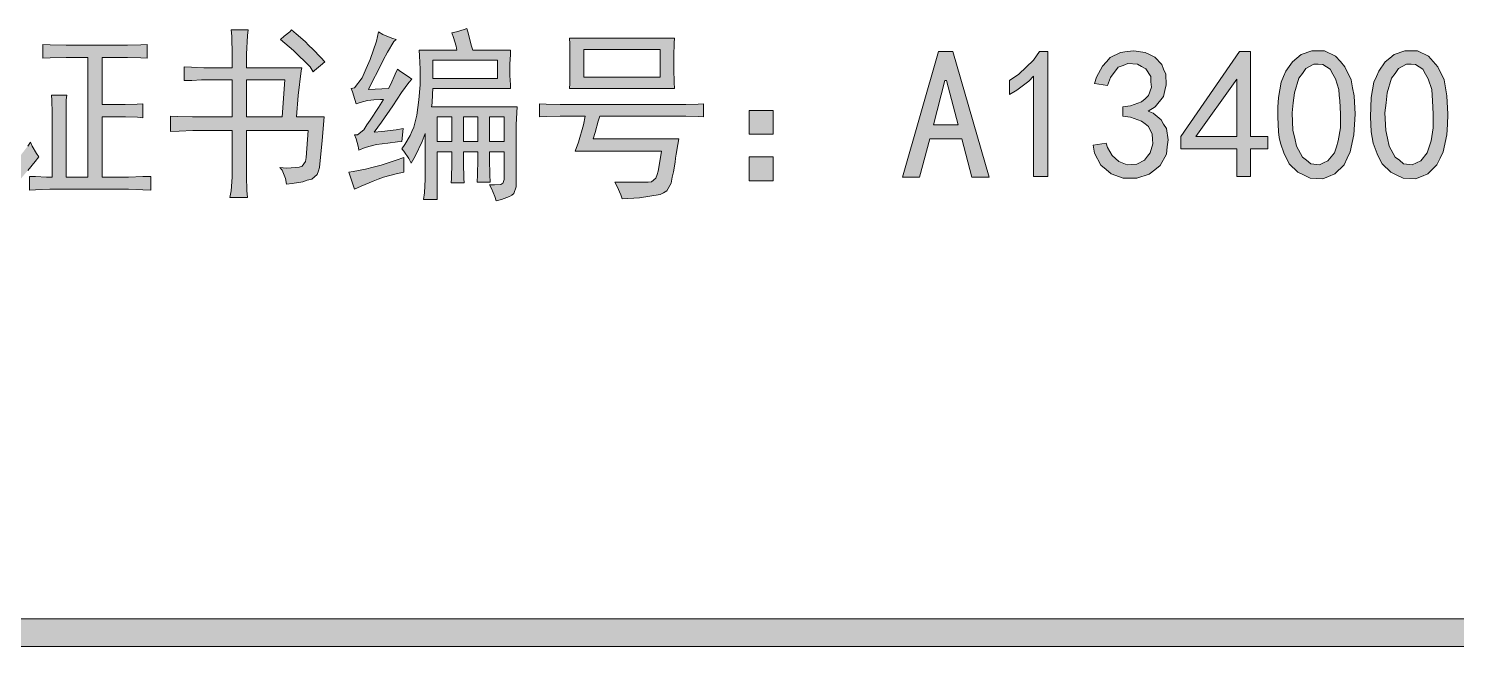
# Model space of a CAD drawing. Header units: millimetres. Extents: x 210 to 63265, y -7201 to 22496.
# Drawn here: x 61052 to 62161, y 17435 to 17915 of the extents above; entities that cross this region are included whole.
import ezdxf

# ---------------------------------------------------------------- set-up
doc = ezdxf.new("R2010")
doc.units = ezdxf.units.MM

msp = doc.modelspace()

# ---------------------------------------------------------------- hatches: boundary and pattern name
h = msp.add_hatch(color=0)
h.paths.add_polyline_path([(61210.3, 17884.3), (61210.3, 17894), (61209.9, 17908.7), (61209.5, 17913.7), (61222.6, 17913.7), (61222.1, 17909.4), (61221.3, 17894.9), (61221.3, 17884.3), (61264.3, 17884.3), (61263.7, 17881.8), (61261.6, 17862.7), (61260.3, 17846.1), (61281.6, 17846.1), (61280.2, 17827.8), (61278.1, 17806.9), (61277.2, 17804.2), (61276.3, 17801.5), (61272, 17797.8), (61268.4, 17796.9), (61265, 17795.8), (61256.9, 17794.4), (61252.5, 17793.8), (61251.6, 17798.3), (61249.1, 17804.7), (61247.3, 17806.7), (61252.5, 17806.3), (61259.8, 17806.7), (61262.3, 17807.2), (61264.6, 17807.8), (61267.3, 17811.5), (61267.7, 17814.6), (61269.3, 17835.5), (61221.3, 17835.5), (61221.3, 17805.6), (61221.3, 17799.9), (61221.7, 17789), (61222.1, 17783.6), (61208.5, 17783.6), (61209.4, 17788.6), (61210.3, 17799.4), (61210.3, 17805.1), (61210.3, 17835.5), (61183.8, 17835.5), (61179.8, 17835.5), (61169.1, 17835.1), (61162.3, 17834.8), (61162.3, 17846.8), (61168.2, 17846.4), (61179.5, 17846.1), (61184.9, 17846.1), (61210.3, 17846.1), (61210.3, 17874.9), (61188.3, 17874.9), (61186.5, 17874.9), (61179, 17874.5), (61173, 17874.3), (61173, 17885.1), (61178.6, 17884.7), (61188.3, 17884.3), (61192.2, 17884.3)])
h.paths.add_polyline_path([(61249.1, 17846.1), (61251.2, 17874.9), (61221.3, 17874.9), (61221.3, 17846.1)])
h = msp.add_hatch(color=0)
h.dxf.hatch_style = 2
h.paths.add_polyline_path([(61256.4, 17913.7), (61260, 17910.6), (61266.8, 17904.6), (61269.8, 17901.5), (61272.9, 17898.7), (61279.1, 17892.2), (61282.2, 17889), (61278.8, 17886.1), (61274.3, 17882.2), (61273.2, 17881.1), (61270.7, 17885.1), (61258, 17897.6), (61247.8, 17906.3), (61250.7, 17908.7), (61255, 17912.2)])
h = msp.add_hatch(color=0)
h.paths.add_polyline_path([(61392.5, 17914.8), (61393.8, 17910.3), (61395.9, 17901.9), (61397, 17897.9), (61426.4, 17897.9), (61426.2, 17894.5), (61425.8, 17887), (61425.8, 17882.7), (61425.8, 17878.4), (61426.2, 17871.1), (61426.4, 17868.1), (61366.1, 17868.1), (61365.9, 17863.9), (61365.4, 17856.8), (61365, 17853.9), (61431.4, 17853.9), (61431.2, 17849.5), (61430.8, 17840), (61430.8, 17834.8), (61430.8, 17796), (61430.8, 17791.9), (61429, 17786.5), (61427.3, 17785.2), (61425.5, 17784.2), (61419.4, 17782), (61415.1, 17780.8), (61414.2, 17784.2), (61411.7, 17790.4), (61410.1, 17793.3), (61414, 17793.3), (61418.8, 17793.6), (61419.6, 17794), (61420.5, 17794.5), (61421.4, 17797.4), (61421.4, 17799.9), (61421.4, 17819), (61410.1, 17819), (61410.1, 17813), (61410.3, 17801.2), (61410.6, 17795.4), (61400.4, 17795.4), (61400.8, 17801.2), (61401, 17813), (61401, 17819), (61389.9, 17819), (61389.9, 17810.5), (61390, 17798.3), (61390.4, 17794.9), (61380.2, 17794.9), (61380.6, 17798.3), (61380.7, 17810.5), (61380.7, 17819), (61369.5, 17819), (61369.5, 17782), (61358.7, 17782), (61359.5, 17787.2), (61360, 17797.8), (61360, 17802.8), (61360, 17833.2), (61357.7, 17826.9), (61352.3, 17815.5), (61349.3, 17810.1), (61347.3, 17813.7), (61343.5, 17819.4), (61341.9, 17821.4), (61344.4, 17824.8), (61348.4, 17831.6), (61349.8, 17834.8), (61351.2, 17838.2), (61353.6, 17847.5), (61354.3, 17853.4), (61355.2, 17859.3), (61356.1, 17871.1), (61356.1, 17877), (61356.1, 17883.1), (61355.7, 17893.5), (61355.5, 17897.9), (61384.7, 17897.9), (61384.1, 17901), (61382.2, 17907.8), (61380.7, 17911.4), (61384.5, 17912.2), (61390.4, 17914)])
h.paths.add_polyline_path([(61416.2, 17875.9), (61416.2, 17890.1), (61366.1, 17890.1), (61366.1, 17875.9)])
h.paths.add_polyline_path([(61401, 17826.9), (61401, 17846.1), (61389.9, 17846.1), (61389.9, 17826.9)])
h.paths.add_polyline_path([(61421.4, 17826.9), (61421.4, 17846.1), (61410.1, 17846.1), (61410.1, 17826.9)])
h.paths.add_polyline_path([(61380.7, 17826.9), (61380.7, 17846.1), (61369.5, 17846.1), (61369.5, 17826.9)])
h = msp.add_hatch(color=0)
h.dxf.hatch_style = 2
h.paths.add_polyline_path([(61123.5, 17901.9), (61129, 17901.9), (61139.4, 17902.2), (61144.2, 17902.4), (61144.2, 17891.7), (61139.4, 17892), (61129, 17892.2), (61123.5, 17892.2), (61109.4, 17892.2), (61109.4, 17855.7), (61122.4, 17855.7), (61127.1, 17855.7), (61136.4, 17855.9), (61140.8, 17856.3), (61140.8, 17845.5), (61136.7, 17845.9), (61127.4, 17846.1), (61122.4, 17846.1), (61109.4, 17846.1), (61109.4, 17799.4), (61125.1, 17799.4), (61129.9, 17799.4), (61140.8, 17799.7), (61147.1, 17799.9), (61147.1, 17789.2), (61140.8, 17789.5), (61129.9, 17789.9), (61125.1, 17789.9), (61075.6, 17789.9), (61068.8, 17789.9), (61057.7, 17789.5), (61053, 17789.2), (61053, 17799.9), (61057.7, 17799.7), (61066.2, 17799.4), (61070.5, 17799.4), (61070.5, 17843.4), (61070.5, 17849.3), (61070.2, 17859.1), (61070, 17863.1), (61081.8, 17863.1), (61081.5, 17859.3), (61081.3, 17849.5), (61081.3, 17843.4), (61081.3, 17799.4), (61098.1, 17799.4), (61098.1, 17892.2), (61088.1, 17892.2), (61081.5, 17892.2), (61069.1, 17892), (61063.2, 17891.7), (61063.2, 17902.4), (61069.1, 17902.2), (61081.5, 17901.9), (61088.1, 17901.9)])
h = msp.add_hatch(color=0)
h.dxf.hatch_style = 2
h.paths.add_polyline_path([(61337.5, 17906.3), (61335.7, 17904.7), (61330.8, 17896.5), (61327.6, 17890.1), (61324.4, 17883.6), (61318.5, 17872.4), (61316, 17867.5), (61331.7, 17868.1), (61333.5, 17871.5), (61336.9, 17879.2), (61338.5, 17883.3), (61341, 17881.3), (61346.8, 17877.4), (61349.8, 17875.4), (61347.3, 17872.9), (61341.6, 17865.2), (61338.3, 17859.8), (61334.9, 17854.6), (61326.2, 17841.9), (61320.5, 17834.2), (61326.4, 17834.8), (61337.6, 17836.2), (61343, 17837.1), (61341.9, 17826.9), (61338.5, 17826.7), (61331, 17825.8), (61326.7, 17825.3), (61322.4, 17824.8), (61313.5, 17822.3), (61308.6, 17820.3), (61308.1, 17823.3), (61306.5, 17829.2), (61305.2, 17832.1), (61307.6, 17832.3), (61312.4, 17836.2), (61314.9, 17840), (61317.4, 17843.6), (61323.9, 17853.4), (61327.8, 17859.7), (61325.3, 17859.7), (61320.3, 17859.3), (61317.8, 17859.1), (61315.3, 17858.8), (61309.5, 17857.3), (61306.5, 17856.3), (61305.6, 17859.7), (61303.6, 17865.6), (61302.6, 17868.1), (61305.2, 17868.6), (61311.2, 17876.5), (61314.4, 17883.6), (61317.4, 17890.8), (61322.2, 17904.9), (61323.9, 17912.1), (61327.3, 17910.1), (61334.1, 17907.2)])
h = msp.add_hatch(color=0)
h.paths.add_polyline_path([(61553.6, 17907.4), (61553.4, 17903.3), (61553, 17893.6), (61553, 17888.3), (61553, 17883.1), (61553.4, 17872.9), (61553.6, 17868.1), (61472, 17868.1), (61472.3, 17872), (61472.5, 17881.3), (61472.5, 17886.7), (61472.5, 17892.2), (61472.3, 17902.8), (61472, 17907.4)])
h.paths.add_polyline_path([(61542.5, 17877), (61542.5, 17898.5), (61483.2, 17898.5), (61483.2, 17877)])
h = msp.add_hatch(color=0)
h.paths.add_polyline_path([(61797.9, 17799.4), (61784.5, 17799.4), (61776.6, 17829.2), (61751.8, 17829.2), (61743.9, 17799.4), (61730.5, 17799.4), (61758.6, 17896.9), (61769.8, 17896.9)])
h.paths.add_polyline_path([(61773.8, 17840), (61764.8, 17874.3), (61763.6, 17874.3), (61754.6, 17840)])
h = msp.add_hatch(color=0)
h.dxf.hatch_style = 2
h.paths.add_polyline_path([(61832.3, 17877.7), (61828.7, 17874), (61819.4, 17867), (61813.8, 17863.6), (61813.8, 17874.3), (61820.8, 17879.2), (61832.3, 17890.2), (61836.9, 17896.9), (61843.5, 17896.9), (61843.5, 17799.9), (61832.3, 17799.9)])
h = msp.add_hatch(color=0)
h.dxf.hatch_style = 2
h.paths.add_polyline_path([(61878.6, 17824.2), (61888.6, 17825.8), (61889.7, 17822.3), (61893.5, 17816.2), (61896, 17813.7), (61898.5, 17811.4), (61904.9, 17809), (61908.7, 17809.2), (61912.4, 17809.4), (61918.5, 17812.4), (61920.8, 17815.5), (61923, 17818.3), (61924.9, 17825.1), (61924.8, 17828.9), (61924.4, 17832.8), (61921.5, 17838.7), (61918.9, 17840.7), (61916.2, 17842.8), (61907.6, 17845.9), (61901.7, 17846.8), (61901.7, 17853.9), (61907.6, 17854.6), (61916.2, 17857.7), (61918.9, 17860.2), (61921.5, 17862.7), (61923.9, 17869.3), (61923.5, 17873.4), (61923.3, 17877.5), (61919.6, 17883.4), (61916.2, 17885.2), (61913, 17887), (61905.6, 17887.6), (61901.9, 17886.1), (61898.1, 17884.7), (61892, 17876.8), (61889.7, 17870.4), (61879.7, 17872), (61881.3, 17877), (61885.9, 17885.6), (61889, 17889), (61891.8, 17892.2), (61899.9, 17896.1), (61904.9, 17896.9), (61910.1, 17897.4), (61918.9, 17896.1), (61922.8, 17894.2), (61926.5, 17892.4), (61931.9, 17886.8), (61933.3, 17883.1), (61935, 17879.2), (61935.3, 17870.9), (61934.2, 17866.5), (61933.2, 17862), (61926.7, 17853.9), (61921.4, 17850.7), (61925.3, 17848.9), (61931.4, 17843.9), (61933.3, 17840.5), (61935.5, 17837.1), (61936.9, 17828.2), (61936.2, 17822.8), (61935.5, 17817.3), (61930.7, 17808.3), (61926.4, 17805.1), (61922.1, 17801.7), (61912.6, 17798.5), (61907.2, 17798.5), (61901.9, 17798.6), (61892.6, 17802), (61888.6, 17805.3), (61884.7, 17808.5), (61879.7, 17818)])
h = msp.add_hatch(color=0)
h.paths.add_polyline_path([(61990.1, 17821.4), (61946.6, 17821.4), (61946.6, 17830.9), (61992.2, 17896.9), (62000.8, 17896.9), (62000.8, 17830.9), (62014.2, 17830.9), (62014.2, 17821.4), (62000.8, 17821.4), (62000.8, 17799.9), (61990.1, 17799.9)])
h.paths.add_polyline_path([(61990.1, 17830.9), (61990.1, 17875.4), (61958.4, 17830.9)])
h = msp.add_hatch(color=0)
h.paths.add_polyline_path([(62022.1, 17853.7), (62022.4, 17861.3), (62024.6, 17873.1), (62026.4, 17877.4), (62028.2, 17881.7), (62033.3, 17889), (62036.7, 17891.7), (62040.1, 17894.5), (62048.4, 17897.4), (62053.4, 17897.4), (62058.2, 17897.4), (62066.8, 17893.3), (62070.6, 17889.2), (62074.1, 17885.1), (62079, 17874.9), (62080, 17868.6), (62081.3, 17862.5), (62082, 17848.2), (62081.5, 17840.2), (62081.1, 17832.1), (62078.2, 17819), (62075.9, 17814), (62073.4, 17809), (62066.3, 17801.9), (62061.4, 17799.9), (62056.8, 17797.9), (62047.1, 17798.5), (62042.3, 17800.8), (62037.6, 17803.1), (62030.8, 17809.6), (62028.9, 17813.5), (62026.9, 17817.4), (62024, 17825.7), (62023.1, 17830.1), (62022.4, 17834.4), (62021.9, 17846.2)])
h.paths.add_polyline_path([(62033.9, 17857.1), (62033.2, 17849.3), (62033.7, 17835.5), (62035.1, 17829.6), (62036.4, 17823.5), (62041, 17814.9), (62044.3, 17812.4), (62047.7, 17809.7), (62054.3, 17808.8), (62057.5, 17810.5), (62060.9, 17811.9), (62065.9, 17818.1), (62067.5, 17822.8), (62068.9, 17827.5), (62070.6, 17837.5), (62070.6, 17843), (62070.6, 17848.6), (62070, 17858.6), (62069.7, 17863.1), (62069.3, 17867.5), (62066.8, 17875.8), (62064.7, 17879.3), (62062.5, 17883.1), (62056.8, 17886.8), (62053.4, 17887), (62049.8, 17887), (62043.7, 17883.6), (62041, 17879.9), (62038.4, 17876.3), (62034.8, 17864.8)])
h = msp.add_hatch(color=0)
h.paths.add_polyline_path([(62094.2, 17853.7), (62094.5, 17861.3), (62096.5, 17873.1), (62098.5, 17877.4), (62100.3, 17881.7), (62105.4, 17889), (62108.8, 17891.7), (62112.2, 17894.5), (62120.5, 17897.4), (62125.5, 17897.4), (62130.3, 17897.4), (62138.9, 17893.3), (62142.6, 17889.2), (62146.2, 17885.1), (62151.1, 17874.9), (62152.1, 17868.6), (62153.2, 17862.5), (62153.9, 17848.2), (62153.6, 17840.2), (62153.2, 17832.1), (62150.3, 17819), (62148, 17814), (62145.5, 17809), (62138.4, 17801.9), (62133.5, 17799.9), (62128.9, 17797.9), (62119.2, 17798.5), (62114.4, 17800.8), (62109.7, 17803.1), (62102.9, 17809.6), (62101, 17813.5), (62099, 17817.4), (62096.1, 17825.7), (62095.2, 17830.1), (62094.5, 17834.4), (62093.8, 17846.2)])
h.paths.add_polyline_path([(62106, 17857.1), (62105.1, 17849.3), (62105.8, 17835.5), (62107, 17829.6), (62108.5, 17823.5), (62113.1, 17814.9), (62116.4, 17812.4), (62119.6, 17809.7), (62126.2, 17808.8), (62129.6, 17810.5), (62133, 17811.9), (62138, 17818.1), (62139.4, 17822.8), (62141, 17827.5), (62142.6, 17837.5), (62142.6, 17843), (62142.6, 17848.6), (62142.1, 17858.6), (62141.8, 17863.1), (62141.4, 17867.5), (62138.7, 17875.8), (62136.7, 17879.3), (62134.6, 17883.1), (62128.9, 17886.8), (62125.5, 17887), (62121.9, 17887), (62115.6, 17883.6), (62113, 17879.9), (62110.3, 17876.3), (62106.9, 17864.8)])
h = msp.add_hatch(color=0)
h.dxf.hatch_style = 2
h.paths.add_polyline_path([(61027.2, 17793.8), (61030.5, 17797.2), (61033.9, 17804.2), (61033.9, 17807.8), (61033.9, 17858.6), (61028.9, 17858.6), (61024.9, 17858.6), (61017.1, 17858.2), (61013.1, 17857.9), (61013.1, 17868.6), (61016.7, 17868.4), (61024.6, 17868.1), (61028.9, 17868.1), (61045.1, 17868.1), (61045, 17862.7), (61044.6, 17851.4), (61044.6, 17845.5), (61044.6, 17814.6), (61047.1, 17817.6), (61051.6, 17823.5), (61053.7, 17826.4), (61055, 17823.3), (61058.4, 17817.6), (61060.3, 17815.1), (61057.3, 17811.5), (61051.6, 17804.6), (61048.9, 17801.3), (61046.2, 17798.1), (61039.6, 17789.9), (61035.7, 17784.7), (61033.7, 17787.2), (61029.4, 17791.9)])
h = msp.add_hatch(color=0)
h.dxf.hatch_style = 2
h.paths.add_polyline_path([(61557, 17855.7), (61562.3, 17855.7), (61572, 17855.9), (61576.1, 17856.3), (61576.1, 17846.1), (61572, 17846.4), (61562.3, 17846.8), (61557, 17846.8), (61495.6, 17846.8), (61494.5, 17842.7), (61492, 17834.1), (61490.6, 17829.2), (61557, 17829.2), (61556.2, 17824.8), (61555, 17817.1), (61554.4, 17814), (61554.1, 17811), (61552.8, 17803.5), (61551.9, 17799.2), (61551, 17794.7), (61547.7, 17788.8), (61545.1, 17787.2), (61542.6, 17785.8), (61526.5, 17783.3), (61513.1, 17782.5), (61512.1, 17785.6), (61509.2, 17792), (61507.4, 17795.4), (61517.6, 17795.3), (61530.5, 17795.3), (61533.2, 17795.4), (61535.8, 17795.8), (61539.2, 17798.6), (61540.1, 17801.3), (61541, 17804), (61542.6, 17813.1), (61543.5, 17819.6), (61476.5, 17819.6), (61479, 17826.4), (61482.9, 17840), (61484.3, 17846.8), (61470.9, 17846.8), (61465, 17846.8), (61453.9, 17846.4), (61448.9, 17846.1), (61448.9, 17856.3), (61453.9, 17855.9), (61465, 17855.7), (61470.9, 17855.7)])
h = msp.add_hatch(color=0)
h.dxf.hatch_style = 2
h.paths.add_polyline_path([(61611.7, 17851.2), (61630.3, 17851.2), (61630.3, 17832.6), (61611.7, 17832.6)])
h = msp.add_hatch(color=0)
h.dxf.hatch_style = 2
h.paths.add_polyline_path([(61343.5, 17814.6), (61343.4, 17811.5), (61343.4, 17805.8), (61343.5, 17803.3), (61337.6, 17801.9), (61327.8, 17799.2), (61323.7, 17797.8), (61319.6, 17796.3), (61310.4, 17792.4), (61305.2, 17789.9), (61300.8, 17803.3), (61304.2, 17803.7), (61313.7, 17805.4), (61319.7, 17807.1), (61325.8, 17808.5), (61337.6, 17812.4)])
h = msp.add_hatch(color=0)
h.dxf.hatch_style = 2
h.paths.add_polyline_path([(61611.7, 17815.1), (61630.3, 17815.1), (61630.3, 17796.5), (61611.7, 17796.5)])
h = msp.add_hatch(color=0)
h.dxf.hatch_style = 2
h.paths.add_polyline_path([(62765, 17456.2), (62765, 17434.8), (60263.2, 17434.8), (60263.2, 17456.2)])

# ---------------------------------------------------------------- linework, layer by layer
at = {"color": 0, "lineweight": 0}
for points in [[(61210.3, 17884.3), (61210.3, 17894), (61209.9, 17908.7), (61209.5, 17913.7), (61222.6, 17913.7), (61222.1, 17909.4), (61221.3, 17894.9), (61221.3, 17884.3), (61264.3, 17884.3), (61263.7, 17881.8), (61261.6, 17862.7), (61260.3, 17846.1), (61281.6, 17846.1), (61280.2, 17827.8), (61278.1, 17806.9), (61277.2, 17804.2), (61276.3, 17801.5), (61272, 17797.8), (61268.4, 17796.9), (61265, 17795.8), (61256.9, 17794.4), (61252.5, 17793.8), (61251.6, 17798.3), (61249.1, 17804.7), (61247.3, 17806.7), (61252.5, 17806.3), (61259.8, 17806.7), (61262.3, 17807.2), (61264.6, 17807.8), (61267.3, 17811.5), (61267.7, 17814.6), (61269.3, 17835.5), (61221.3, 17835.5), (61221.3, 17805.6), (61221.3, 17799.9), (61221.7, 17789), (61222.1, 17783.6), (61208.5, 17783.6), (61209.4, 17788.6), (61210.3, 17799.4), (61210.3, 17805.1), (61210.3, 17835.5), (61183.8, 17835.5), (61179.8, 17835.5), (61169.1, 17835.1), (61162.3, 17834.8), (61162.3, 17846.8), (61168.2, 17846.4), (61179.5, 17846.1), (61184.9, 17846.1), (61210.3, 17846.1), (61210.3, 17874.9), (61188.3, 17874.9), (61186.5, 17874.9), (61179, 17874.5), (61173, 17874.3), (61173, 17885.1), (61178.6, 17884.7), (61188.3, 17884.3), (61192.2, 17884.3)], [(61256.4, 17913.7), (61260, 17910.6), (61266.8, 17904.6), (61269.8, 17901.5), (61272.9, 17898.7), (61279.1, 17892.2), (61282.2, 17889), (61278.8, 17886.1), (61274.3, 17882.2), (61273.2, 17881.1), (61270.7, 17885.1), (61258, 17897.6), (61247.8, 17906.3), (61250.7, 17908.7), (61255, 17912.2)], [(61392.5, 17914.8), (61393.8, 17910.3), (61395.9, 17901.9), (61397, 17897.9), (61426.4, 17897.9), (61426.2, 17894.5), (61425.8, 17887), (61425.8, 17882.7), (61425.8, 17878.4), (61426.2, 17871.1), (61426.4, 17868.1), (61366.1, 17868.1), (61365.9, 17863.9), (61365.4, 17856.8), (61365, 17853.9), (61431.4, 17853.9), (61431.2, 17849.5), (61430.8, 17840), (61430.8, 17834.8), (61430.8, 17796), (61430.8, 17791.9), (61429, 17786.5), (61427.3, 17785.2), (61425.5, 17784.2), (61419.4, 17782), (61415.1, 17780.8), (61414.2, 17784.2), (61411.7, 17790.4), (61410.1, 17793.3), (61414, 17793.3), (61418.8, 17793.6), (61419.6, 17794), (61420.5, 17794.5), (61421.4, 17797.4), (61421.4, 17799.9), (61421.4, 17819), (61410.1, 17819), (61410.1, 17813), (61410.3, 17801.2), (61410.6, 17795.4), (61400.4, 17795.4), (61400.8, 17801.2), (61401, 17813), (61401, 17819), (61389.9, 17819), (61389.9, 17810.5), (61390, 17798.3), (61390.4, 17794.9), (61380.2, 17794.9), (61380.6, 17798.3), (61380.7, 17810.5), (61380.7, 17819), (61369.5, 17819), (61369.5, 17782), (61358.7, 17782), (61359.5, 17787.2), (61360, 17797.8), (61360, 17802.8), (61360, 17833.2), (61357.7, 17826.9), (61352.3, 17815.5), (61349.3, 17810.1), (61347.3, 17813.7), (61343.5, 17819.4), (61341.9, 17821.4), (61344.4, 17824.8), (61348.4, 17831.6), (61349.8, 17834.8), (61351.2, 17838.2), (61353.6, 17847.5), (61354.3, 17853.4), (61355.2, 17859.3), (61356.1, 17871.1), (61356.1, 17877), (61356.1, 17883.1), (61355.7, 17893.5), (61355.5, 17897.9), (61384.7, 17897.9), (61384.1, 17901), (61382.2, 17907.8), (61380.7, 17911.4), (61384.5, 17912.2), (61390.4, 17914)], [(61123.5, 17901.9), (61129, 17901.9), (61139.4, 17902.2), (61144.2, 17902.4), (61144.2, 17891.7), (61139.4, 17892), (61129, 17892.2), (61123.5, 17892.2), (61109.4, 17892.2), (61109.4, 17855.7), (61122.4, 17855.7), (61127.1, 17855.7), (61136.4, 17855.9), (61140.8, 17856.3), (61140.8, 17845.5), (61136.7, 17845.9), (61127.4, 17846.1), (61122.4, 17846.1), (61109.4, 17846.1), (61109.4, 17799.4), (61125.1, 17799.4), (61129.9, 17799.4), (61140.8, 17799.7), (61147.1, 17799.9), (61147.1, 17789.2), (61140.8, 17789.5), (61129.9, 17789.9), (61125.1, 17789.9), (61075.6, 17789.9), (61068.8, 17789.9), (61057.7, 17789.5), (61053, 17789.2), (61053, 17799.9), (61057.7, 17799.7), (61066.2, 17799.4), (61070.5, 17799.4), (61070.5, 17843.4), (61070.5, 17849.3), (61070.2, 17859.1), (61070, 17863.1), (61081.8, 17863.1), (61081.5, 17859.3), (61081.3, 17849.5), (61081.3, 17843.4), (61081.3, 17799.4), (61098.1, 17799.4), (61098.1, 17892.2), (61088.1, 17892.2), (61081.5, 17892.2), (61069.1, 17892), (61063.2, 17891.7), (61063.2, 17902.4), (61069.1, 17902.2), (61081.5, 17901.9), (61088.1, 17901.9)], [(61337.5, 17906.3), (61335.7, 17904.7), (61330.8, 17896.5), (61327.6, 17890.1), (61324.4, 17883.6), (61318.5, 17872.4), (61316, 17867.5), (61331.7, 17868.1), (61333.5, 17871.5), (61336.9, 17879.2), (61338.5, 17883.3), (61341, 17881.3), (61346.8, 17877.4), (61349.8, 17875.4), (61347.3, 17872.9), (61341.6, 17865.2), (61338.3, 17859.8), (61334.9, 17854.6), (61326.2, 17841.9), (61320.5, 17834.2), (61326.4, 17834.8), (61337.6, 17836.2), (61343, 17837.1), (61341.9, 17826.9), (61338.5, 17826.7), (61331, 17825.8), (61326.7, 17825.3), (61322.4, 17824.8), (61313.5, 17822.3), (61308.6, 17820.3), (61308.1, 17823.3), (61306.5, 17829.2), (61305.2, 17832.1), (61307.6, 17832.3), (61312.4, 17836.2), (61314.9, 17840), (61317.4, 17843.6), (61323.9, 17853.4), (61327.8, 17859.7), (61325.3, 17859.7), (61320.3, 17859.3), (61317.8, 17859.1), (61315.3, 17858.8), (61309.5, 17857.3), (61306.5, 17856.3), (61305.6, 17859.7), (61303.6, 17865.6), (61302.6, 17868.1), (61305.2, 17868.6), (61311.2, 17876.5), (61314.4, 17883.6), (61317.4, 17890.8), (61322.2, 17904.9), (61323.9, 17912.1), (61327.3, 17910.1), (61334.1, 17907.2)], [(61553.6, 17907.4), (61553.4, 17903.3), (61553, 17893.6), (61553, 17888.3), (61553, 17883.1), (61553.4, 17872.9), (61553.6, 17868.1), (61472, 17868.1), (61472.3, 17872), (61472.5, 17881.3), (61472.5, 17886.7), (61472.5, 17892.2), (61472.3, 17902.8), (61472, 17907.4)], [(61416.2, 17875.9), (61416.2, 17890.1), (61366.1, 17890.1), (61366.1, 17875.9)], [(61542.5, 17877), (61542.5, 17898.5), (61483.2, 17898.5), (61483.2, 17877)], [(61797.9, 17799.4), (61784.5, 17799.4), (61776.6, 17829.2), (61751.8, 17829.2), (61743.9, 17799.4), (61730.5, 17799.4), (61758.6, 17896.9), (61769.8, 17896.9)], [(61832.3, 17877.7), (61828.7, 17874), (61819.4, 17867), (61813.8, 17863.6), (61813.8, 17874.3), (61820.8, 17879.2), (61832.3, 17890.2), (61836.9, 17896.9), (61843.5, 17896.9), (61843.5, 17799.9), (61832.3, 17799.9)], [(61878.6, 17824.2), (61888.6, 17825.8), (61889.7, 17822.3), (61893.5, 17816.2), (61896, 17813.7), (61898.5, 17811.4), (61904.9, 17809), (61908.7, 17809.2), (61912.4, 17809.4), (61918.5, 17812.4), (61920.8, 17815.5), (61923, 17818.3), (61924.9, 17825.1), (61924.8, 17828.9), (61924.4, 17832.8), (61921.5, 17838.7), (61918.9, 17840.7), (61916.2, 17842.8), (61907.6, 17845.9), (61901.7, 17846.8), (61901.7, 17853.9), (61907.6, 17854.6), (61916.2, 17857.7), (61918.9, 17860.2), (61921.5, 17862.7), (61923.9, 17869.3), (61923.5, 17873.4), (61923.3, 17877.5), (61919.6, 17883.4), (61916.2, 17885.2), (61913, 17887), (61905.6, 17887.6), (61901.9, 17886.1), (61898.1, 17884.7), (61892, 17876.8), (61889.7, 17870.4), (61879.7, 17872), (61881.3, 17877), (61885.9, 17885.6), (61889, 17889), (61891.8, 17892.2), (61899.9, 17896.1), (61904.9, 17896.9), (61910.1, 17897.4), (61918.9, 17896.1), (61922.8, 17894.2), (61926.5, 17892.4), (61931.9, 17886.8), (61933.3, 17883.1), (61935, 17879.2), (61935.3, 17870.9), (61934.2, 17866.5), (61933.2, 17862), (61926.7, 17853.9), (61921.4, 17850.7), (61925.3, 17848.9), (61931.4, 17843.9), (61933.3, 17840.5), (61935.5, 17837.1), (61936.9, 17828.2), (61936.2, 17822.8), (61935.5, 17817.3), (61930.7, 17808.3), (61926.4, 17805.1), (61922.1, 17801.7), (61912.6, 17798.5), (61907.2, 17798.5), (61901.9, 17798.6), (61892.6, 17802), (61888.6, 17805.3), (61884.7, 17808.5), (61879.7, 17818)], [(61990.1, 17821.4), (61946.6, 17821.4), (61946.6, 17830.9), (61992.2, 17896.9), (62000.8, 17896.9), (62000.8, 17830.9), (62014.2, 17830.9), (62014.2, 17821.4), (62000.8, 17821.4), (62000.8, 17799.9), (61990.1, 17799.9)], [(62022.1, 17853.7), (62022.4, 17861.3), (62024.6, 17873.1), (62026.4, 17877.4), (62028.2, 17881.7), (62033.3, 17889), (62036.7, 17891.7), (62040.1, 17894.5), (62048.4, 17897.4), (62053.4, 17897.4), (62058.2, 17897.4), (62066.8, 17893.3), (62070.6, 17889.2), (62074.1, 17885.1), (62079, 17874.9), (62080, 17868.6), (62081.3, 17862.5), (62082, 17848.2), (62081.5, 17840.2), (62081.1, 17832.1), (62078.2, 17819), (62075.9, 17814), (62073.4, 17809), (62066.3, 17801.9), (62061.4, 17799.9), (62056.8, 17797.9), (62047.1, 17798.5), (62042.3, 17800.8), (62037.6, 17803.1), (62030.8, 17809.6), (62028.9, 17813.5), (62026.9, 17817.4), (62024, 17825.7), (62023.1, 17830.1), (62022.4, 17834.4), (62021.9, 17846.2)], [(62094.2, 17853.7), (62094.5, 17861.3), (62096.5, 17873.1), (62098.5, 17877.4), (62100.3, 17881.7), (62105.4, 17889), (62108.8, 17891.7), (62112.2, 17894.5), (62120.5, 17897.4), (62125.5, 17897.4), (62130.3, 17897.4), (62138.9, 17893.3), (62142.6, 17889.2), (62146.2, 17885.1), (62151.1, 17874.9), (62152.1, 17868.6), (62153.2, 17862.5), (62153.9, 17848.2), (62153.6, 17840.2), (62153.2, 17832.1), (62150.3, 17819), (62148, 17814), (62145.5, 17809), (62138.4, 17801.9), (62133.5, 17799.9), (62128.9, 17797.9), (62119.2, 17798.5), (62114.4, 17800.8), (62109.7, 17803.1), (62102.9, 17809.6), (62101, 17813.5), (62099, 17817.4), (62096.1, 17825.7), (62095.2, 17830.1), (62094.5, 17834.4), (62093.8, 17846.2)], [(62033.9, 17857.1), (62033.2, 17849.3), (62033.7, 17835.5), (62035.1, 17829.6), (62036.4, 17823.5), (62041, 17814.9), (62044.3, 17812.4), (62047.7, 17809.7), (62054.3, 17808.8), (62057.5, 17810.5), (62060.9, 17811.9), (62065.9, 17818.1), (62067.5, 17822.8), (62068.9, 17827.5), (62070.6, 17837.5), (62070.6, 17843), (62070.6, 17848.6), (62070, 17858.6), (62069.7, 17863.1), (62069.3, 17867.5), (62066.8, 17875.8), (62064.7, 17879.3), (62062.5, 17883.1), (62056.8, 17886.8), (62053.4, 17887), (62049.8, 17887), (62043.7, 17883.6), (62041, 17879.9), (62038.4, 17876.3), (62034.8, 17864.8)], [(62106, 17857.1), (62105.1, 17849.3), (62105.8, 17835.5), (62107, 17829.6), (62108.5, 17823.5), (62113.1, 17814.9), (62116.4, 17812.4), (62119.6, 17809.7), (62126.2, 17808.8), (62129.6, 17810.5), (62133, 17811.9), (62138, 17818.1), (62139.4, 17822.8), (62141, 17827.5), (62142.6, 17837.5), (62142.6, 17843), (62142.6, 17848.6), (62142.1, 17858.6), (62141.8, 17863.1), (62141.4, 17867.5), (62138.7, 17875.8), (62136.7, 17879.3), (62134.6, 17883.1), (62128.9, 17886.8), (62125.5, 17887), (62121.9, 17887), (62115.6, 17883.6), (62113, 17879.9), (62110.3, 17876.3), (62106.9, 17864.8)], [(61249.1, 17846.1), (61251.2, 17874.9), (61221.3, 17874.9), (61221.3, 17846.1)], [(61773.8, 17840), (61764.8, 17874.3), (61763.6, 17874.3), (61754.6, 17840)], [(61990.1, 17830.9), (61990.1, 17875.4), (61958.4, 17830.9)], [(61380.7, 17826.9), (61380.7, 17846.1), (61369.5, 17846.1), (61369.5, 17826.9)], [(61401, 17826.9), (61401, 17846.1), (61389.9, 17846.1), (61389.9, 17826.9)], [(61421.4, 17826.9), (61421.4, 17846.1), (61410.1, 17846.1), (61410.1, 17826.9)], [(61557, 17855.7), (61562.3, 17855.7), (61572, 17855.9), (61576.1, 17856.3), (61576.1, 17846.1), (61572, 17846.4), (61562.3, 17846.8), (61557, 17846.8), (61495.6, 17846.8), (61494.5, 17842.7), (61492, 17834.1), (61490.6, 17829.2), (61557, 17829.2), (61556.2, 17824.8), (61555, 17817.1), (61554.4, 17814), (61554.1, 17811), (61552.8, 17803.5), (61551.9, 17799.2), (61551, 17794.7), (61547.7, 17788.8), (61545.1, 17787.2), (61542.6, 17785.8), (61526.5, 17783.3), (61513.1, 17782.5), (61512.1, 17785.6), (61509.2, 17792), (61507.4, 17795.4), (61517.6, 17795.3), (61530.5, 17795.3), (61533.2, 17795.4), (61535.8, 17795.8), (61539.2, 17798.6), (61540.1, 17801.3), (61541, 17804), (61542.6, 17813.1), (61543.5, 17819.6), (61476.5, 17819.6), (61479, 17826.4), (61482.9, 17840), (61484.3, 17846.8), (61470.9, 17846.8), (61465, 17846.8), (61453.9, 17846.4), (61448.9, 17846.1), (61448.9, 17856.3), (61453.9, 17855.9), (61465, 17855.7), (61470.9, 17855.7)], [(61611.7, 17851.2), (61630.3, 17851.2), (61630.3, 17832.6), (61611.7, 17832.6)], [(61343.5, 17814.6), (61343.4, 17811.5), (61343.4, 17805.8), (61343.5, 17803.3), (61337.6, 17801.9), (61327.8, 17799.2), (61323.7, 17797.8), (61319.6, 17796.3), (61310.4, 17792.4), (61305.2, 17789.9), (61300.8, 17803.3), (61304.2, 17803.7), (61313.7, 17805.4), (61319.7, 17807.1), (61325.8, 17808.5), (61337.6, 17812.4)], [(61611.7, 17815.1), (61630.3, 17815.1), (61630.3, 17796.5), (61611.7, 17796.5)], [(62765, 17456.2), (62765, 17434.8), (60263.2, 17434.8), (60263.2, 17456.2)]]:
    msp.add_lwpolyline(points, close=True, dxfattribs=at)
msp.add_lwpolyline([(61051.6, 17823.5), (61053.7, 17826.4), (61055, 17823.3), (61058.4, 17817.6), (61060.3, 17815.1), (61057.3, 17811.5), (61051.6, 17804.6)], dxfattribs=at)

doc.saveas('drawing.dxf')
